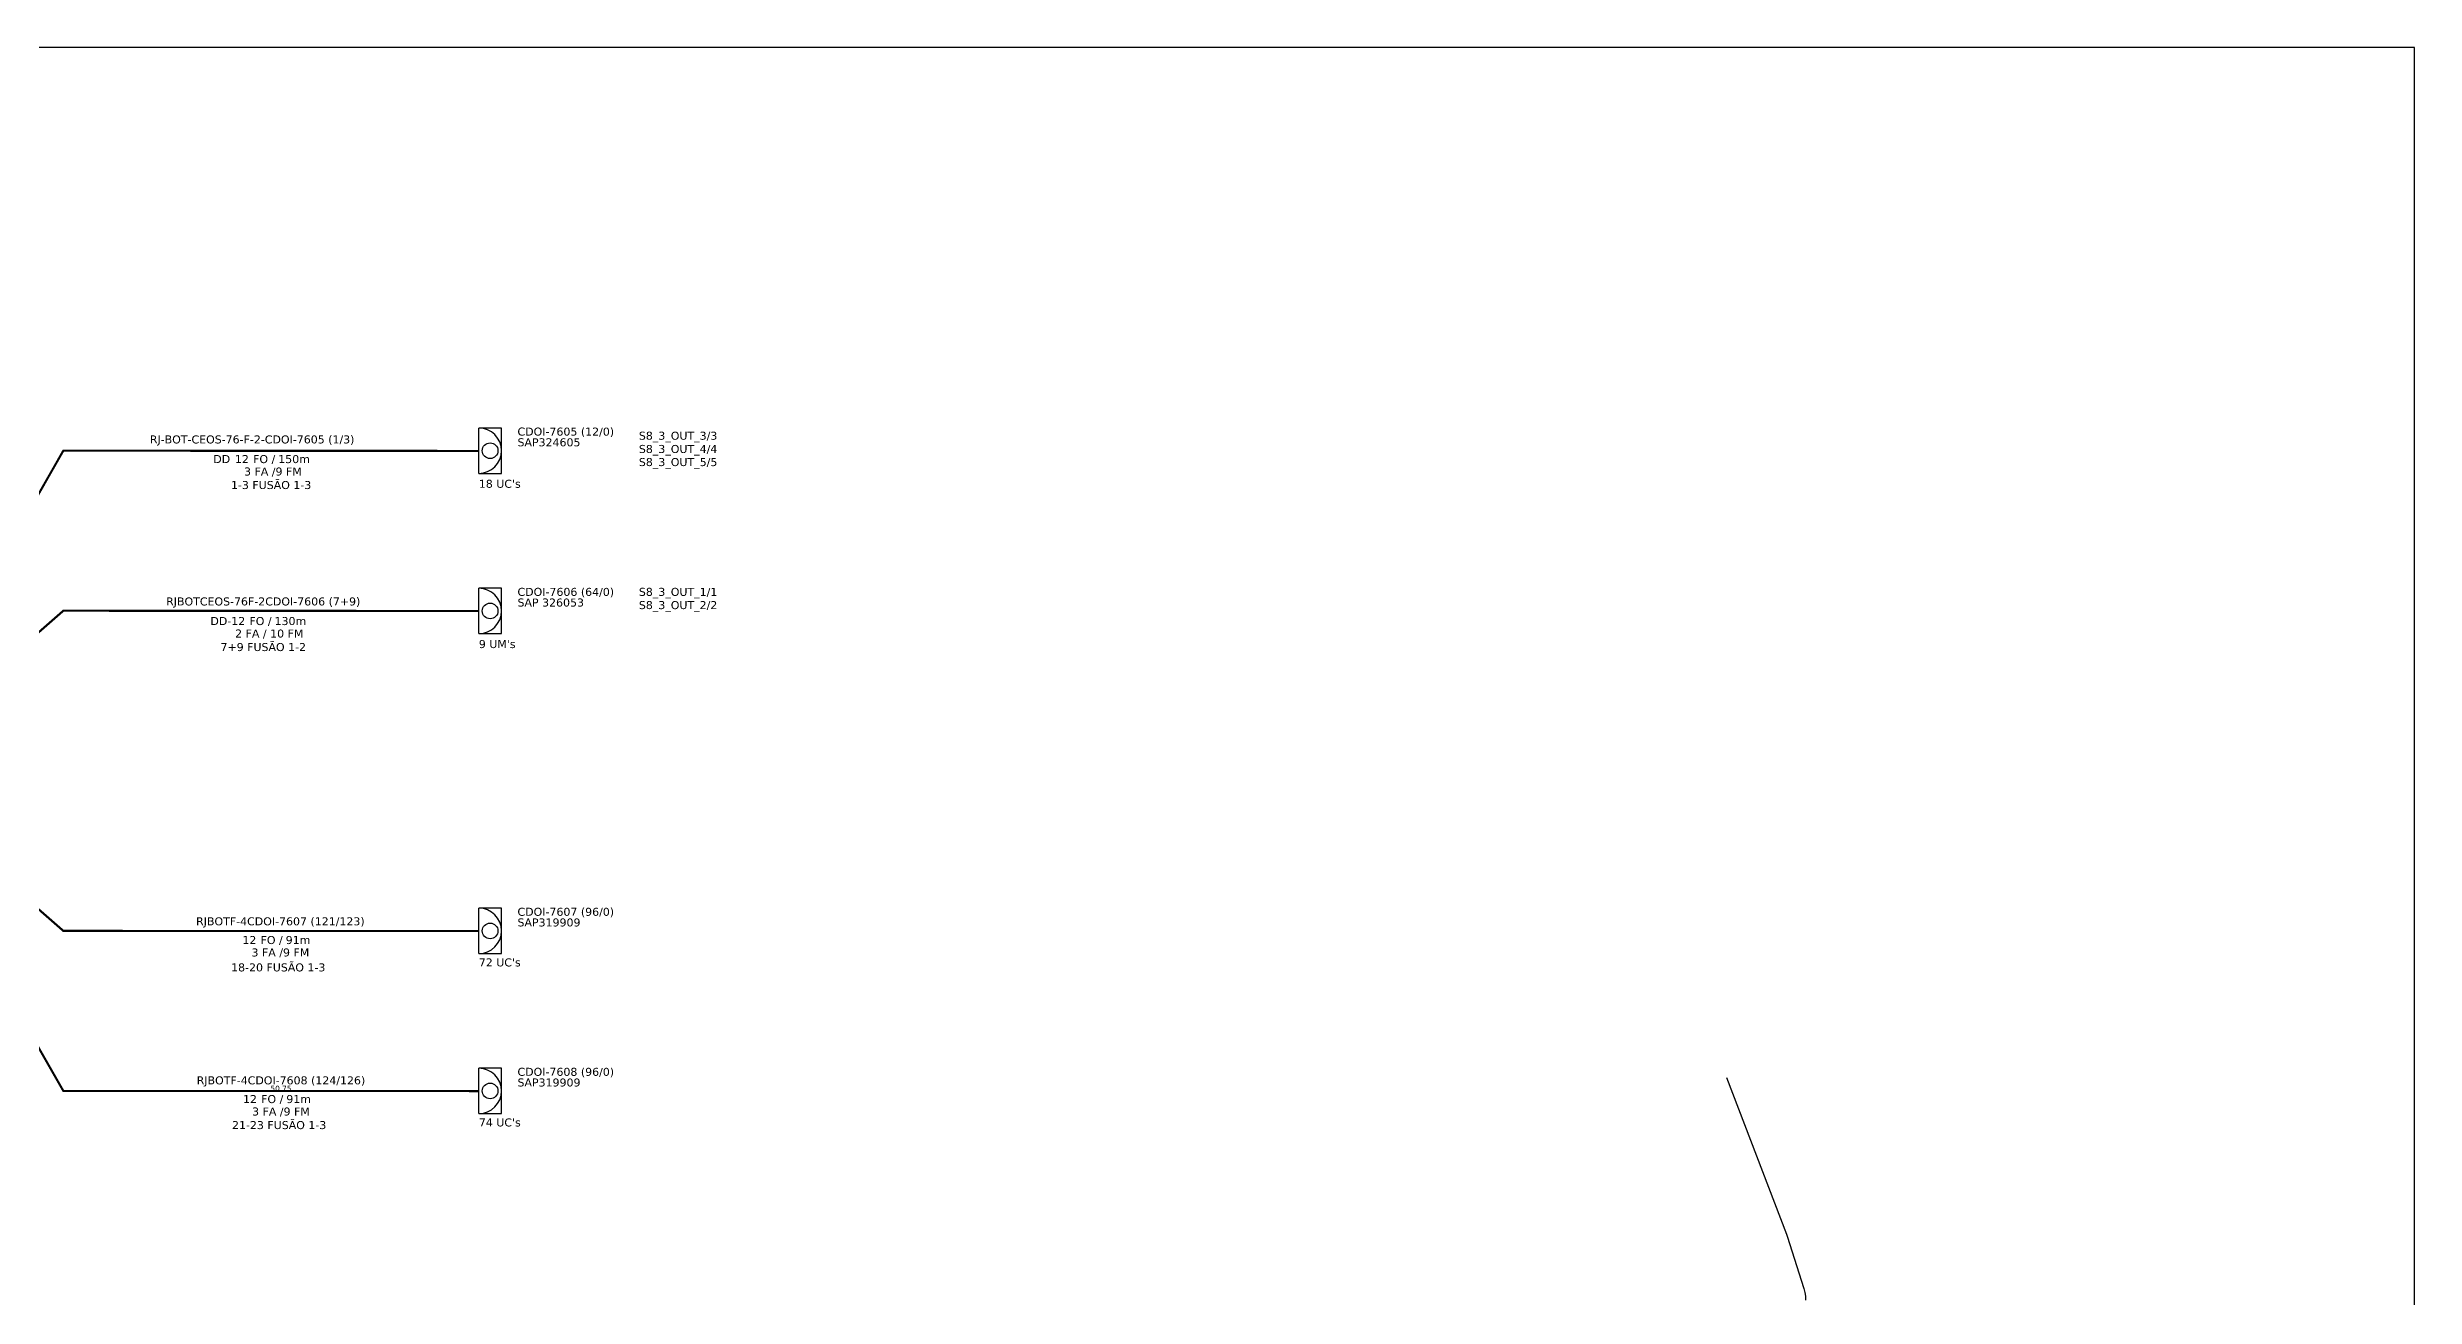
# Model space of a CAD drawing. Header units: millimetres. Extents: x 77568 to 79317, y 17557 to 18151.
# Drawn here: x 77889 to 78407, y 17878 to 18151 of the extents above; entities that cross this region are included whole.
import ezdxf
from ezdxf.enums import TextEntityAlignment as Align

# ---------------------------------------------------------------- set-up
doc = ezdxf.new("R2010")
doc.units = ezdxf.units.MM
doc.header["$LTSCALE"] = 0.1
doc.header["$MEASUREMENT"] = 0
for name, color, linetype in [('CD a instalar', 1, 'Continuous'), ('CDO_INTERIOR', 1, 'Continuous'), ('MUB_QUADRAS', 253, 'Continuous')]:
    doc.layers.add(name, color=color, linetype=linetype)
doc.layers.add('Texto_Cabos', color=1, linetype='Continuous', lineweight=20)
doc.styles.add('siredit', font='verdana.ttf')

msp = doc.modelspace()

# ---------------------------------------------------------------- linework, layer by layer
at = {"linetype": 'Continuous'}
msp.add_lwpolyline([(78406.88, 18151.11), (77568.32, 18151.11), (77568.32, 17557.11), (78406.88, 17557.11), (78406.88, 18151.11)], dxfattribs=at)
at = {"layer": 'CD a instalar', "color": 1, "linetype": 'Continuous', "const_width": 0.467}
msp.add_lwpolyline([(77852.87, 17992.94), (77892.82, 18062.93), (77983.65, 18062.88)], dxfattribs=at)
at = {"layer": 'CD a instalar', "color": 0, "linetype": 'Continuous', "const_width": 0.467}
msp.add_lwpolyline([(77852.87, 17992.94), (77892.82, 18027.94), (77983.65, 18027.89)], dxfattribs=at)
at = {"layer": 'CD a instalar', "color": 7, "linetype": 'Continuous', "const_width": 0.467}
for points in [[(77852.87, 17992.94), (77892.82, 17922.96), (77983.65, 17922.92)], [(77852.87, 17992.94), (77892.82, 17957.95), (77983.65, 17957.91)]]:
    msp.add_lwpolyline(points, dxfattribs=at)
at = {"layer": 'CDO_INTERIOR', "color": 1}
for p, q in [((77988.61, 18067.88), (77983.66, 18067.89)), ((77988.61, 18057.97), (77988.61, 18067.88)), ((77983.65, 18057.97), (77988.61, 18057.97))]:
    msp.add_line(p, q, dxfattribs=at)
at = {"layer": 'CDO_INTERIOR', "color": 0}
for p, q in [((77988.61, 18032.85), (77983.66, 18032.85)), ((77988.61, 18022.93), (77988.61, 18032.85)), ((77983.65, 18022.93), (77988.61, 18022.93))]:
    msp.add_line(p, q, dxfattribs=at)
at = {"layer": 'CDO_INTERIOR', "color": 7}
for p, q in [((77988.61, 17962.91), (77983.66, 17962.91)), ((77988.61, 17952.99), (77988.61, 17962.91)), ((77983.65, 17953), (77988.61, 17952.99)), ((77988.61, 17927.92), (77983.66, 17927.92)), ((77988.61, 17918), (77988.61, 17927.92)), ((77983.65, 17918), (77988.61, 17918))]:
    msp.add_line(p, q, dxfattribs=at)
at = {"layer": 'CDO_INTERIOR', "color": 1}
msp.add_lwpolyline([(77983.65, 18057.97), (77983.66, 18067.89)], dxfattribs=at)
at = {"layer": 'CDO_INTERIOR', "color": 0}
msp.add_lwpolyline([(77983.65, 18022.93), (77983.66, 18032.85)], dxfattribs=at)
at = {"layer": 'CDO_INTERIOR', "color": 7}
for points in [[(77983.65, 17953), (77983.66, 17962.91)], [(77983.65, 17918), (77983.66, 17927.92)]]:
    msp.add_lwpolyline(points, dxfattribs=at)
at = {"layer": 'CDO_INTERIOR', "color": 1}
msp.add_circle((77986.13, 18062.93), 1.71, dxfattribs=at)
at = {"layer": 'CDO_INTERIOR', "color": 0}
msp.add_circle((77986.13, 18027.89), 1.71, dxfattribs=at)
at = {"layer": 'CDO_INTERIOR', "color": 7}
for centre in [(77986.13, 17957.95), (77986.13, 17922.96)]:
    msp.add_circle(centre, 1.71, dxfattribs=at)
at = {"layer": 'CDO_INTERIOR', "color": 1}
msp.add_arc((77983.65, 18062.93), 4.96, 269.9724, 89.9724, dxfattribs=at)
at = {"layer": 'CDO_INTERIOR', "color": 0}
msp.add_arc((77983.65, 18027.89), 4.96, 269.9724, 89.9724, dxfattribs=at)
at = {"layer": 'CDO_INTERIOR', "color": 7}
for centre in [(77983.65, 17957.95), (77983.65, 17922.96)]:
    msp.add_arc(centre, 4.96, 269.9724, 89.9724, dxfattribs=at)
at = {"layer": 'MUB_QUADRAS', "color": 4, "linetype": 'Continuous'}
msp.add_lwpolyline([(78256.4, 17925.92), (78269.54, 17891.63), (78269.68, 17891.19), (78273.36, 17879.73), (78273.56, 17878.91), (78273.69, 17878.07), (78273.72, 17877.24)], dxfattribs=at)

# ---------------------------------------------------------------- texts
at = {"layer": 'CDO_INTERIOR', "color": 1, "linetype": 'Continuous', "style": 'siredit'}
for s, height, p in [('CDOI-7605 (12/0)', 1.7496, (77992.11, 18067.11)), ('SAP324605', 1.75, (77992.11, 18064.77)), ('S8_3_OUT_3/3', 1.7496, (78018.65, 18066.21)), ('S8_3_OUT_4/4', 1.7496, (78018.65, 18063.31)), ('S8_3_OUT_5/5', 1.7496, (78018.65, 18060.45)), ("18 UC's", 1.75, (77983.66, 18055.7))]:
    msp.add_text(s, height=height, rotation=359.9724, dxfattribs=at).set_placement(p, align=Align.MIDDLE_LEFT)
at = {"layer": 'CDO_INTERIOR', "color": 0, "linetype": 'Continuous', "style": 'siredit'}
for s, height, p in [('CDOI-7606 (64/0)', 1.7496, (77992.11, 18032.07)), ('S8_3_OUT_1/1', 1.7496, (78018.65, 18032.07)), ('SAP 326053', 1.75, (77992.11, 18029.74)), ('S8_3_OUT_2/2', 1.7496, (78018.65, 18029.18)), ("9 UM's", 1.75, (77983.66, 18020.66))]:
    msp.add_text(s, height=height, rotation=359.9724, dxfattribs=at).set_placement(p, align=Align.MIDDLE_LEFT)
at = {"layer": 'CDO_INTERIOR', "color": 7, "linetype": 'Continuous', "style": 'siredit'}
for s, height, p in [('CDOI-7607 (96/0)', 1.7496, (77992.11, 17962.13)), ('SAP319909', 1.75, (77992.11, 17959.8)), ("72 UC's", 1.75, (77983.65, 17951.06)), ('CDOI-7608 (96/0)', 1.7496, (77992.11, 17927.14)), ('SAP319909', 1.75, (77992.11, 17924.81)), ("74 UC's", 1.75, (77983.66, 17916.07))]:
    msp.add_text(s, height=height, rotation=359.9724, dxfattribs=at).set_placement(p, align=Align.MIDDLE_LEFT)
at = {"layer": 'Texto_Cabos', "color": 1, "linetype": 'Continuous', "style": 'siredit'}
for s, p in [('RJ-BOT-CEOS-76-F-2-CDOI-7605 (1/3)', (77911.73, 18064.52)), ('1-3 FUSÃO 1-3', (77929.47, 18054.55))]:
    msp.add_text(s, height=1.7496, dxfattribs=at).set_placement(p)
for s, p in [('DD', (77929.3, 18061.1)), ('12', (77933.39, 18061.1))]:
    msp.add_text(s, height=1.75, dxfattribs=at).set_placement(p, align=Align.MIDDLE_RIGHT)
msp.add_text('3 FA /9 FM', height=1.75, dxfattribs=at).set_placement((77938.64, 18058.38), align=Align.MIDDLE_CENTER)
at = {"layer": 'Texto_Cabos', "color": 1, "style": 'siredit'}
msp.add_text('FO /', height=1.75, dxfattribs=at).set_placement((77939.15, 18061.1), align=Align.MIDDLE_RIGHT)
at = {"layer": 'Texto_Cabos', "color": 1, "linetype": 'Continuous', "style": 'siredit'}
msp.add_text('150m', height=1.75, dxfattribs=at).set_placement((77939.81, 18061.1), align=Align.MIDDLE_LEFT)
at = {"layer": 'Texto_Cabos', "color": 0, "linetype": 'Continuous', "style": 'siredit'}
for s, p in [('RJBOTCEOS-76F-2CDOI-7606 (7+9)', (77915.29, 18029.1)), ('7+9 FUSÃO 1-2', (77927.18, 18019.13))]:
    msp.add_text(s, height=1.7496, dxfattribs=at).set_placement(p)
msp.add_text('DD-12', height=1.75, dxfattribs=at).set_placement((77932.59, 18025.69), align=Align.MIDDLE_RIGHT)
at = {"layer": 'Texto_Cabos', "color": 0, "style": 'siredit'}
msp.add_text('FO /', height=1.75, dxfattribs=at).set_placement((77938.35, 18025.69), align=Align.MIDDLE_RIGHT)
at = {"layer": 'Texto_Cabos', "color": 0, "linetype": 'Continuous', "style": 'siredit'}
msp.add_text('130m', height=1.75, dxfattribs=at).set_placement((77939, 18025.69), align=Align.MIDDLE_LEFT)
msp.add_text('2 FA / 10 FM', height=1.7496, dxfattribs=at).set_placement((77937.84, 18022.96), align=Align.MIDDLE_CENTER)
at = {"layer": 'Texto_Cabos', "color": 7, "linetype": 'Continuous', "style": 'siredit'}
for s, height, p in [('RJBOTF-4CDOI-7607 (121/123)', 1.7496, (77940.27, 17960.04)), ('3 FA /9 FM', 1.75, (77940.27, 17953.23)), ('RJBOTF-4CDOI-7608 (124/126)', 1.7496, (77940.4, 17925.27)), ('50.75', 1.166, (77940.4, 17923.51)), ('3 FA /9 FM', 1.75, (77940.4, 17918.46))]:
    msp.add_text(s, height=height, dxfattribs=at).set_placement(p, align=Align.MIDDLE_CENTER)
for p in [(77935.02, 17955.95), (77935.15, 17921.18)]:
    msp.add_text('12', height=1.75, dxfattribs=at).set_placement(p, align=Align.MIDDLE_RIGHT)
at = {"layer": 'Texto_Cabos', "color": 7, "style": 'siredit'}
for p in [(77940.78, 17955.95), (77940.91, 17921.18)]:
    msp.add_text('FO /', height=1.75, dxfattribs=at).set_placement(p, align=Align.MIDDLE_RIGHT)
at = {"layer": 'Texto_Cabos', "color": 7, "linetype": 'Continuous', "style": 'siredit'}
for p in [(77941.43, 17955.95), (77941.57, 17921.18)]:
    msp.add_text('91m', height=1.75, dxfattribs=at).set_placement(p, align=Align.MIDDLE_LEFT)
for s, p in [('18-20 FUSÃO 1-3', (77929.5, 17949.09)), ('21-23 FUSÃO 1-3', (77929.7, 17914.62))]:
    msp.add_text(s, height=1.7496, dxfattribs=at).set_placement(p)

doc.saveas('drawing.dxf')
